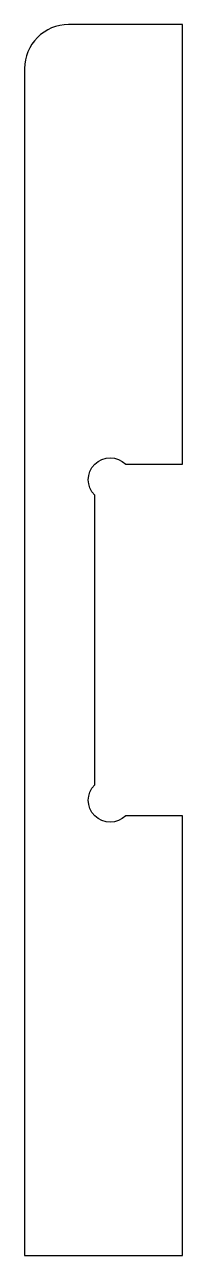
# Model space of a CAD drawing. Header units: inches. Extents: x 11.35 to 12.25, y 0 to 7.
import ezdxf

# ---------------------------------------------------------------- set-up
doc = ezdxf.new("R2010")
doc.units = ezdxf.units.IN
doc.layers.get('0').update_dxf_attribs({"linetype": 'CONTINUOUS'})

msp = doc.modelspace()

# ---------------------------------------------------------------- linework, layer by layer
msp.add_lwpolyline([(11.75, 4.3232, -1), (11.9268, 4.5), (12.25, 4.5), (12.25, 7), (11.6, 7, 0.414214), (11.35, 6.75), (11.35, 0), (12.25, 0), (12.25, 2.5), (11.9268, 2.5, -1), (11.75, 2.6768)], format="xyb", close=True)

doc.saveas('drawing.dxf')
